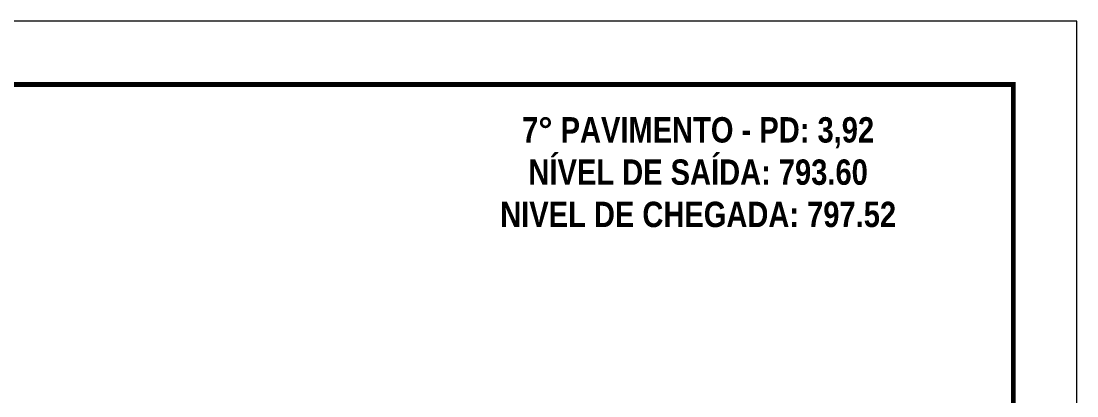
# Model space of a CAD drawing. Extents: x 28748 to 35002, y 14885 to 43501.
# Drawn here: x 34337 to 35002, y 37521 to 37758 of the extents above; entities that cross this region are included whole.
import ezdxf

# ---------------------------------------------------------------- set-up
doc = ezdxf.new("R2010")
doc.units = 0
doc.linetypes.add('DASHED', pattern=[0.75, 0.5, -0.25])
doc.layers.add('Folhas', color=255, linetype='Continuous', lineweight=9)
doc.layers.add('SARRAFO DE PRESSAO', color=251, linetype='DASHED', lineweight=9)
doc.layers.add('NOMENCLATURA', color=7, linetype='Continuous')
doc.styles.add('ROMANC', font='techb___.ttf', dxfattribs={"height": 2.5})

# ---------------------------------------------------------------- blocks, each defined once
blk = doc.blocks.new('9999999999')
at = {"layer": 'Folhas'}
blk.add_lwpolyline([(98138.98, 34190.21), (99623.98, 34190.21), (99623.98, 35240.21), (98138.98, 35240.21)], close=True, dxfattribs=at)
at = {"layer": 'Folhas', "color": 30, "const_width": 3}
blk.add_lwpolyline([(98213.98, 34230.21), (99583.98, 34230.21), (99583.98, 35200.21), (98213.98, 35200.21)], close=True, dxfattribs=at)

msp = doc.modelspace()

# ---------------------------------------------------------------- block references
at = {"layer": 'SARRAFO DE PRESSAO', "color": 6, "linetype": 'ByBlock'}
msp.add_blockref('9999999999', (-64622.14, 2517.66), dxfattribs=at)

# ---------------------------------------------------------------- texts
at = {"layer": 'NOMENCLATURA', "color": 2, "insert": (34763.17, 37723.93), "char_height": 16, "attachment_point": 2, "style": 'ROMANC'}
msp.add_mtext_dynamic_manual_height_columns('\\P7° PAVIMENTO - PD: 3,92\\PNÍVEL DE SAÍDA: 793.60\\PNIVEL DE CHEGADA: 797.52', width=300.2766, gutter_width=1, heights=[0], dxfattribs=at)

doc.saveas('drawing.dxf')
